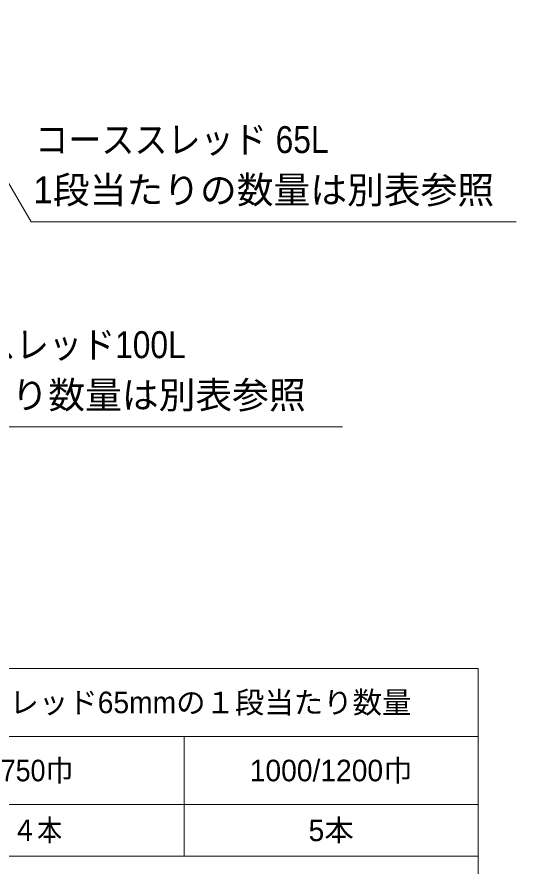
# Model space of a CAD drawing. Units: millimetres at full size, sheet at 1:20; details may follow other scales. Extents: x 200 to 8200, y 200 to 5740.
# Drawn here: x 5164 to 6080, y 1314 to 2873 of the extents above; entities that cross this region are included whole.
import ezdxf
from ezdxf.enums import TextEntityAlignment as Align

# ---------------------------------------------------------------- set-up
doc = ezdxf.new("R2010")
doc.units = ezdxf.units.MM
doc.header["$LTSCALE"] = 20
doc.layers.add('引出線', color=7, linetype='Continuous', lineweight=13)
doc.layers.add('表', color=7, linetype='Continuous', lineweight=15)
doc.layers.add('文字', color=7, linetype='Continuous')
doc.styles.add('ＭＳ Ｐゴシック', font='')
doc.styles.get('ＭＳ Ｐゴシック').set_extended_font_data('MS PGothic')

msp = doc.modelspace()

# ---------------------------------------------------------------- linework, layer by layer
at = {"layer": '引出線'}
for points in [[(4970.03, 2872.67), (5189.77, 2496.78), (6079.77, 2496.78)], [(4987.6, 2781.34), (4871.1, 2120.16), (5761.1, 2120.16)]]:
    msp.add_lwpolyline(points, dxfattribs=at)
at = {"layer": '表'}
for p, q in [((4282.41, 1676.52), (6010.3, 1676.52)), ((6010.3, 1676.52), (6010.3, 1017.31)), ((4282.41, 1551.52), (6010.3, 1551.52)), ((5470.58, 1551.52), (5470.58, 1331.78)), ((4282.41, 1426.52), (6010.3, 1426.52)), ((4282.41, 1331.78), (6010.3, 1331.78))]:
    msp.add_line(p, q, dxfattribs=at)

# ---------------------------------------------------------------- texts
at = {"layer": '文字', "style": 'ＭＳ Ｐゴシック', "width": 0.9}
for s, p in [('コーススレッド 65L', (5197.06, 2607.91)), ('コーススレッド100L', (4918.65, 2231.36))]:
    msp.add_text(s, height=49.49, dxfattribs=at).set_placement(p, align=Align.BOTTOM_LEFT)
at = {"layer": '文字', "style": 'ＭＳ Ｐゴシック'}
for s, p in [('1段当たりの数量は別表参照', (5193.65, 2515.49)), ('1段当たり数量は別表参照', (4915.24, 2138.94))]:
    msp.add_text(s, height=49.49, dxfattribs=at).set_placement(p, align=Align.BOTTOM_LEFT)
at = {"layer": '表', "style": 'ＭＳ Ｐゴシック'}
for s, p in [('階段本体同士の接続   コーススレッド65mmの１段当たり数量', (5146.36, 1614.02)), ('1000/1200巾', (5740.44, 1489.02)), ('5本', (5740.44, 1379.15))]:
    msp.add_text(s, height=39.59, dxfattribs=at).set_placement(p, align=Align.MIDDLE_CENTER)
for s, width, p in [('750巾', 0.95, (5200.72, 1489.02)), ('４本', 0.85, (5200.72, 1379.15))]:
    msp.add_text(s, height=39.59, dxfattribs=dict(at, width=width)).set_placement(p, align=Align.MIDDLE_CENTER)

doc.saveas('drawing.dxf')
